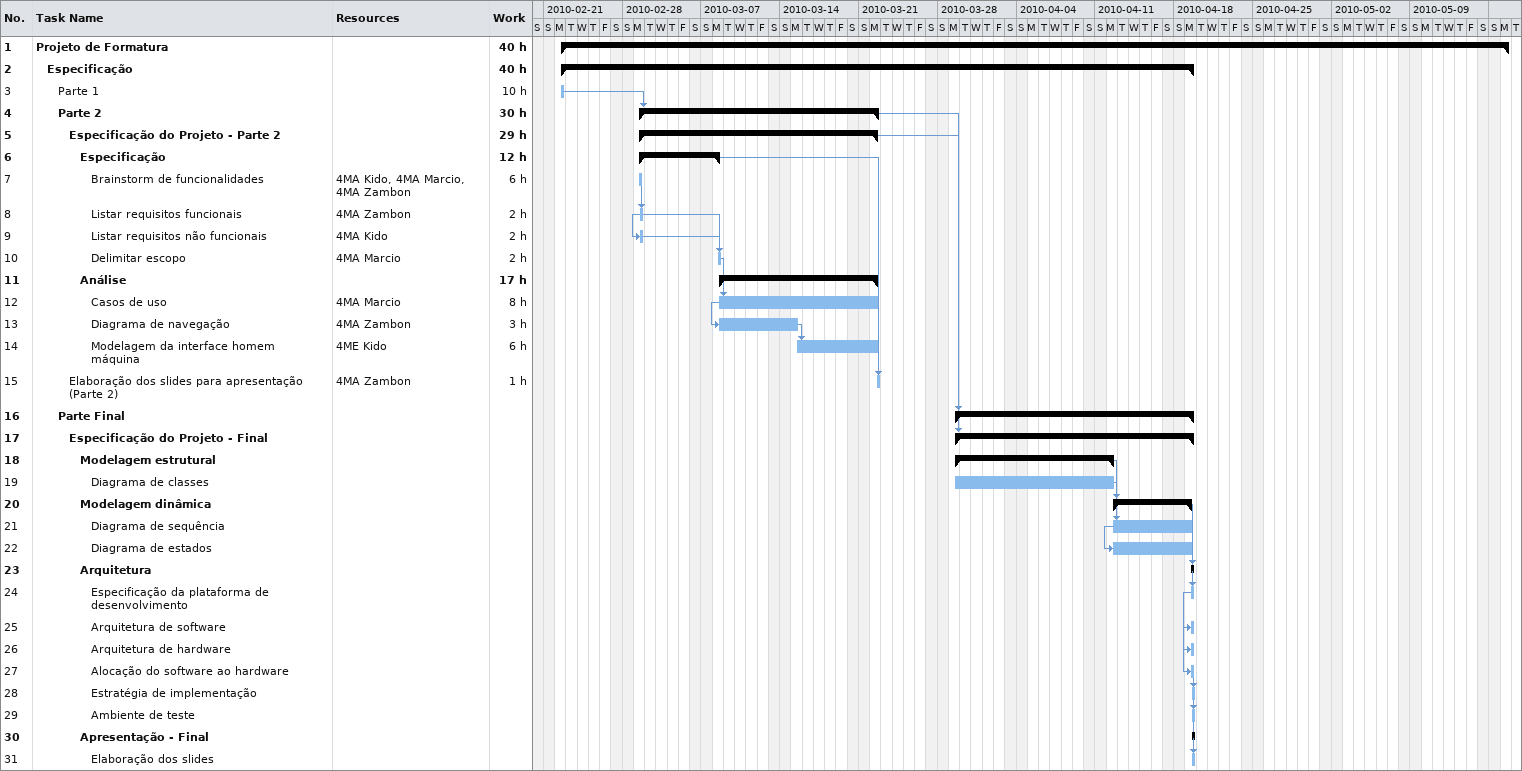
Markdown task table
| ID | Level | Task | Start | Finish | Predecessors | Resources | Work (h) |
|---|---|---|---|---|---|---|---|
| 1 | 1 | **Projeto de Formatura** | 2010-02-22 | 2010-05-17 |  |  | 40 |
| 2 | 2 | **Especificação** | 2010-02-22 | 2010-04-19 |  |  | 40 |
| 3 | 3 | Parte 1 | 2010-02-22 | 2010-02-22 |  |  | 10 |
| 4 | 3 | **Parte 2** | 2010-03-01 | 2010-03-22 | 3 |  | 30 |
| 5 | 4 | **Especificação do Projeto - Parte 2** | 2010-03-01 | 2010-03-22 |  |  | 29 |
| 6 | 5 | **Especificação** | 2010-03-01 | 2010-03-08 |  |  | 12 |
| 7 | 6 | Brainstorm de funcionalidades | 2010-03-01 | 2010-03-01 |  | 4MA Kido, 4MA Marcio, 4MA Zambon | 6 |
| 8 | 6 | Listar requisitos funcionais | 2010-03-01 | 2010-03-01 | 7 | 4MA Zambon | 2 |
| 9 | 6 | Listar requisitos não funcionais | 2010-03-01 | 2010-03-01 | 8SS | 4MA Kido | 2 |
| 10 | 6 | Delimitar escopo | 2010-03-08 | 2010-03-08 | 9, 8 | 4MA Marcio | 2 |
| 11 | 5 | **Análise** | 2010-03-08 | 2010-03-22 |  |  | 17 |
| 12 | 6 | Casos de uso | 2010-03-08 | 2010-03-22 | 10 | 4MA Marcio | 8 |
| 13 | 6 | Diagrama de navegação | 2010-03-08 | 2010-03-15 | 12SS | 4MA Zambon | 3 |
| 14 | 6 | Modelagem da interface homem máquina | 2010-03-15 | 2010-03-22 | 13 | 4ME Kido | 6 |
| 15 | 4 | Elaboração dos slides para apresentação (Parte 2) | 2010-03-22 | 2010-03-22 | 11, 12, 14, 6 | 4MA Zambon | 1 |
| 16 | 3 | **Parte Final** | 2010-03-29 | 2010-04-19 | 4 |  |  |
| 17 | 4 | **Especificação do Projeto - Final** | 2010-03-29 | 2010-04-19 | 5 |  |  |
| 18 | 5 | **Modelagem estrutural** | 2010-03-29 | 2010-04-12 |  |  |  |
| 19 | 6 | Diagrama de classes | 2010-03-29 | 2010-04-12 |  |  |  |
| 20 | 5 | **Modelagem dinâmica** | 2010-04-12 | 2010-04-19 | 18 |  |  |
| 21 | 6 | Diagrama de sequência | 2010-04-12 | 2010-04-19 | 19 |  |  |
| 22 | 6 | Diagrama de estados | 2010-04-12 | 2010-04-19 | 21SS |  |  |
| 23 | 5 | **Arquitetura** | 2010-04-19 | 2010-04-19 | 20 |  |  |
| 24 | 6 | Especificação da plataforma de desenvolvimento | 2010-04-19 | 2010-04-19 | 22 |  |  |
| 25 | 6 | Arquitetura de software | 2010-04-19 | 2010-04-19 | 24SS |  |  |
| 26 | 6 | Arquitetura de hardware | 2010-04-19 | 2010-04-19 | 25SS |  |  |
| 27 | 6 | Alocação do software ao hardware | 2010-04-19 | 2010-04-19 | 26SS |  |  |
| 28 | 6 | Estratégia de implementação | 2010-04-19 | 2010-04-19 | 27 |  |  |
| 29 | 6 | Ambiente de teste | 2010-04-19 | 2010-04-19 | 27 |  |  |
| 30 | 5 | **Apresentação - Final** | 2010-04-19 | 2010-04-19 |  |  |  |
| 31 | 6 | Elaboração dos slides | 2010-04-19 | 2010-04-19 | 29 |  |  |
